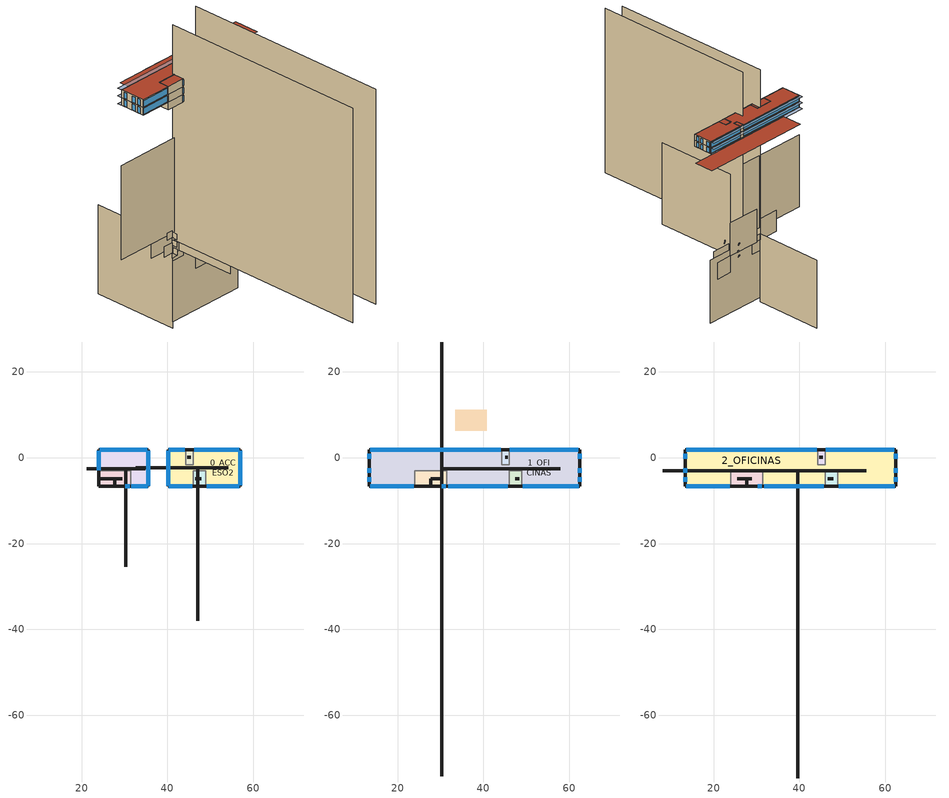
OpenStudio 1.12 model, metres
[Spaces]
0_ZC1
 floor ground: 31.43,-3.05 31.43,-6.65 24.06,-6.65 24.06,-3.05 z-2.7
 wall outside: 24.06,-3.05 24.06,-6.65 31.43,-6.65 z-2.7:-0.1; 27.74,-4.85 29.44,-4.85 z-54.4:-52.7; 24.29,-4.85 27.74,-4.85 z-52.7:-49.24; 27.74,-6.84 27.74,-4.85 z-52.7:-50.71
 wall to 0_ACCESO: 31.43,-6.65 31.43,-3.05 24.06,-3.05 z-2.7:-0.1
 window: 30.18,-6.65 31.28,-6.65 z-2.5:-0.5
0_ACCESO
 floor ground: 35.51,1.85 35.51,-6.65 31.43,-6.65 31.43,-3.05 24.06,-3.05 24.06,1.85 z-2.7
 wall outside: 31.43,-6.65 35.51,-6.65 35.51,1.85 24.06,1.85 24.06,-3.05 z-2.7:-0.1; 30.33,-2.62 34.82,-2.62 z-57.18:-52.7; 21.22,-2.62 30.33,-2.62 z-52.7:-43.58; 30.33,-25.41 30.33,-2.62 z-52.7:-29.9
 window: 24.06,1.66 24.06,-2.91 z-2.5:-0.46; 35.3,1.85 24.21,1.85 / 35.51,-6.49 35.51,1.65 / 31.6,-6.65 35.38,-6.65 z-2.5:-0.5
0_ACCESO2
 floor ground: 56.97,1.85 56.97,-6.65 48.92,-6.65 48.92,-3.05 46,-3.05 46,-6.65 40.17,-6.65 40.17,1.85 44.3,1.85 44.3,-1.6 46,-1.6 46,1.85 z-2.7
 wall outside: 48.92,-6.65 56.97,-6.65 56.97,1.85 46,1.85 / 44.3,1.85 40.17,1.85 40.17,-6.65 46,-6.65 z-2.7:-0.1; 47.06,-2.38 54.18,-2.38 z-59.82:-52.7; 32.57,-2.38 47.06,-2.38 z-52.7:-38.21; 47.06,-37.96 47.06,-2.38 z-52.7:-17.11
 wall to 0_ZC2: 46,-6.65 46,-3.05 48.92,-3.05 48.92,-6.65 z-2.7:-0.1
 wall to 0_ZC3: 46,1.85 46,-1.6 44.3,-1.6 44.3,1.85 z-2.7:-0.1
 window: 56.97,-6.42 56.97,1.68 / 56.71,1.85 46.22,1.85 / 44.08,1.85 40.34,1.85 / 40.17,1.66 40.17,-6.51 / 40.37,-6.65 45.82,-6.65 / 49.14,-6.65 56.78,-6.65 z-2.5:-0.5
0_ZC2
 floor ground: 48.92,-3.05 48.92,-6.65 46,-6.65 46,-3.05 z-2.7
 wall outside: 46,-6.65 48.92,-6.65 z-2.7:-0.1; 47.46,-4.85 47.91,-4.85 z-53.15:-52.7; 46.54,-4.85 47.46,-4.85 z-52.7:-51.78
0_ZC3
 floor ground: 46,1.85 46,-1.6 44.3,-1.6 44.3,1.85 z-2.7
 wall outside: 46,1.85 44.3,1.85 z-2.7:-0.1; 45.15,0.12 45.41,0.12 z-52.96:-52.7; 44.61,0.12 45.15,0.12 z-52.7:-52.16

 floor outside: 40.8,11.2 40.8,6.3 33.43,6.3 33.43,11.2 z0
 roof outside: 71.79,2.7 71.79,11.2 22.79,11.2 22.79,2.7 z0
1_OFICINAS
 floor outside: 24.06,1.85 24.06,-6.65 13.42,-6.65 13.42,1.85 z-0.1; 62.42,1.85 62.42,-6.65 56.97,-6.65 56.97,1.85 z-0.1; 40.17,1.85 40.17,-6.65 35.51,-6.65 35.51,1.85 z-0.1
 floor to 0_ACCESO: 35.51,1.85 35.51,-6.65 31.43,-6.65 31.43,-3.05 24.06,-3.05 24.06,1.85 z-0.1
 floor to 0_ACCESO2: 56.97,1.85 56.97,-6.65 48.92,-6.65 48.92,-3.05 46,-3.05 46,-6.65 40.17,-6.65 40.17,1.85 44.3,1.85 44.3,-1.6 46,-1.6 46,1.85 z-0.1
 wall outside: 48.92,-6.65 62.42,-6.65 62.42,1.85 46,1.85 / 31.43,-6.65 46,-6.65 / 44.3,1.85 13.42,1.85 13.42,-6.65 24.06,-6.65 z-0.1:2.5; 30.33,-2.62 57.91,-2.62 z-77.67:-50.1; 30.33,-2.62 30.33,26.98 z-79.7:-50.1; 30.33,-74.28 30.33,-2.62 z-50.1:21.57
 wall to 1_ZC2: 46,-6.65 46,-3.05 48.92,-3.05 48.92,-6.65 z-0.1:2.5
 wall to 1_ZC1: 24.06,-6.65 24.06,-3.05 31.43,-3.05 31.43,-6.65 z-0.1:2.5
 wall to 1_ZC3: 46,1.85 46,-1.6 44.3,-1.6 44.3,1.85 z-0.1:2.5
 window: 13.42,0.9 13.42,-0.2 / 13.42,-2.4 13.42,-3.5 / 13.42,-4.5 13.42,-5.6 / 62.42,-5.6 62.42,-4.5 / 62.42,-3.5 62.42,-2.4 / 62.42,-0.2 62.42,0.9 / 13.66,-6.65 23.77,-6.65 / 31.76,-6.65 45.72,-6.65 / 49.22,-6.65 62.19,-6.65 / 62.12,1.85 46.18,1.85 / 44.05,1.85 13.65,1.85 z0.1:2.1
1_ZC1
 floor to 0_ZC1: 31.43,-3.05 31.43,-6.65 24.06,-6.65 24.06,-3.05 z-0.1
 wall outside: 24.06,-6.65 31.43,-6.65 z-0.1:2.5; 27.74,-4.85 30.59,-4.85 z-52.94:-50.1; 27.74,-6.7 27.74,-4.85 z-50.1:-48.25
 window: 30.33,-6.65 31.21,-6.65 z0.1:2.1
1_ZC2
 floor to 0_ZC2: 48.92,-3.05 48.92,-6.65 46,-6.65 46,-3.05 z-0.1
 wall outside: 46,-6.65 48.92,-6.65 z-0.1:2.5; 47.46,-4.85 48.36,-4.85 z-51:-50.1
1_ZC3
 floor to 0_ZC3: 46,1.85 46,-1.6 44.3,-1.6 44.3,1.85 z-0.1
 wall outside: 46,1.85 44.3,1.85 z-0.1:2.5; 45.15,0.12 45.67,0.12 z-50.62:-50.1
2_ZC1
 floor to 1_ZC1: 31.43,-3.05 31.43,-6.65 24.06,-6.65 24.06,-3.05 z2.5
 wall outside: 24.06,-6.65 31.43,-6.65 z2.5:5.1; 27.74,-4.85 28.89,-4.85 z-48.64:-47.5; 25.5,-4.85 27.74,-4.85 z-47.5:-45.25; 27.74,-6.7 27.74,-4.85 z-47.5:-45.65
 wall to 2_OFICINAS: 31.43,-6.65 31.43,-3.05 24.06,-3.05 24.06,-6.65 z2.5:5.1
 window: 30.33,-6.65 31.21,-6.65 z2.7:4.7
 roof outside: 31.43,-6.65 31.43,-3.05 24.06,-3.05 24.06,-6.65 z5.1
2_ZC3
 floor to 1_ZC3: 46,1.85 46,-1.6 44.3,-1.6 44.3,1.85 z2.5
 wall outside: 46,1.85 44.3,1.85 z2.5:5.1; 45.15,0.12 45.41,0.12 z-47.76:-47.5; 44.63,0.12 45.15,0.12 z-47.5:-46.98
 wall to 2_OFICINAS: 44.3,1.85 44.3,-1.6 46,-1.6 46,1.85 z2.5:5.1
 roof outside: 46,-1.6 46,1.85 44.3,1.85 44.3,-1.6 z5.1
2_OFICINAS
 floor to 1_OFICINAS: 62.42,1.85 62.42,-6.65 48.92,-6.65 48.92,-3.05 46,-3.05 46,-6.65 31.43,-6.65 31.43,-3.05 24.06,-3.05 24.06,-6.65 13.42,-6.65 13.42,1.85 44.3,1.85 44.3,-1.6 46,-1.6 46,1.85 z2.5
 wall outside: 48.92,-6.65 62.42,-6.65 62.42,1.85 46,1.85 / 31.43,-6.65 46,-6.65 / 44.3,1.85 13.42,1.85 13.42,-6.65 24.06,-6.65 z2.5:5.1; 39.57,-3 55.53,-3 z-63.46:-47.5; 8.15,-3 39.57,-3 z-47.5:-16.08; 39.57,-74.66 39.57,-3 z-47.5:24.17
 wall to 2_ZC2: 46,-6.65 46,-3.05 48.92,-3.05 48.92,-6.65 z2.5:5.1
 window: 13.42,0.9 13.42,-0.2 / 13.42,-2.4 13.42,-3.5 / 13.42,-4.5 13.42,-5.6 / 62.42,-5.6 62.42,-4.5 / 62.42,-3.5 62.42,-2.4 / 62.42,-0.2 62.42,0.9 / 13.66,-6.65 23.77,-6.65 / 31.76,-6.65 45.72,-6.65 / 49.22,-6.65 62.19,-6.65 / 62.12,1.85 46.18,1.85 / 44.05,1.85 13.65,1.85 z2.7:4.7
 roof outside: 62.42,-6.65 62.42,1.85 46,1.85 46,-1.6 44.3,-1.6 44.3,1.85 13.42,1.85 13.42,-6.65 24.06,-6.65 24.06,-3.05 31.43,-3.05 31.43,-6.65 46,-6.65 46,-3.05 48.92,-3.05 48.92,-6.65 z5.1
2_ZC2
 floor to 1_ZC2: 48.92,-3.05 48.92,-6.65 46,-6.65 46,-3.05 z2.5
 wall outside: 46,-6.65 48.92,-6.65 z2.5:5.1; 47.46,-4.85 47.91,-4.85 z-47.95:-47.5; 46.57,-4.85 47.46,-4.85 z-47.5:-46.6
 roof outside: 48.92,-6.65 48.92,-3.05 46,-3.05 46,-6.65 z5.1
shading: 62.42,3.35 62.42,1.85 13.42,1.85 13.42,3.35 z2.5; 62.42,3.35 62.42,1.85 13.42,1.85 13.42,3.35 z5.1; 62.42,3.35 62.42,1.85 13.42,1.85 13.42,3.35 z-0.1
[Site]
D3_peninsula: Latitude {deg}=40.68; Longitude {deg}=-4.13; Time Zone {hr}=1; Elevation {m}=667; Terrain=City
[Building]
CTE_Ter_1_OFICINAS: North Axis {deg}=0; Space Type=CTE_AT08M; Default Construction Set=CTE_EdificioReferencia_zonaD; Default Schedule Set=CTE_T08; Standards Number of Stories=3; Standards Number of Above Ground Stories=3; Nominal Floor to Ceiling Height {m}=2.6
[ClimateZones]
Climate Zone Institution Name 1=ASHRAE; Climate Zone Document Name 1=ANSI/ASHRAE Standard 169; Climate Zone Document Year 1=2006; Climate Zone Institution Name 2=CEC; Climate Zone Document Name 2=California Climate Zone Descriptions; Climate Zone Document Year 2=1995
[SizingPeriod:DesignDay] Barometric Pressure {Pa}=100965; Wind Speed {m/s}=2.8; Wind Direction {deg}=0; Rain Indicator=0; Snow Indicator=0; Day of Month=15; Humidity Indicating Type=DewPoint; Dry-Bulb Temperature Range Modifier Type=DefaultMultipliers; Solar Model Indicator=ASHRAEClearSky
Name | Maximum Dry-Bulb Temperature {C} | Daily Dry-Bulb Temperature Range {deltaC} | Humidity Indicating Conditions at Maximum Dry-Bulb | Sky Clearness | Month | Day Type | Daylight Saving Time Indicator
Winter 0.4% Dry Bulb Temperature | 6.7 | 9.8 | -4.9 | 0 | 1 | WinterDesignDay | 0
Summer 99.6% Dry Bulb Temperature | 34.1 | 12.6 | 10.7 | 1 | 7 | SummerDesignDay | 1
[Material] Thermal Absorptance=0.6; Solar Absorptance=0.6; Visible Absorptance=0.6
Name | Roughness | Thickness {m} | Conductivity {W/m-K} | Density {kg/m3} | Specific Heat {J/kg-K}
FU entrevigado cerámico [h 250 mm] | Rough | 0.25 | 0.893 | 1220 | 1000
Hormigón con otros áridos ligeros [d 1600] | Rough | 0.02 | 0.59 | 1600 | 1000
Losa maciza de hormigón [d 2500 / h 200 mm] | Rough | 0.2 | 2.5 | 2500 | 1000
Mortero de cemento o cal para albañilería y para revoco o enlucido [1800 < d < 2000] | Rough | 0.02 | 1.3 | 1900 | 1000
Plaqueta o baldosa cerámica | Rough | 0.02 | 1 | 2000 | 800
0_Mobiliario_Terciario | MediumRough | 0.1 | 1000 | 300 | 1200
CTE_Ref_FU entrevigado cerámico [h 250 mm] | Rough | 0.25 | 1.67 | 1660 | 1000
CTE_Ref_Mortero de cemento o cal para albañilería y para revoco o enlucido [1800 < d < 2000] | Rough | 0.015 | 1.3 | 1900 | 1000
CTE_Ref_Plaqueta o baldosa cerámica | Rough | 0.015 | 1 | 2000 | 800
CTE_Ref_Enlucido de yeso [1000 < d < 1300] | Rough | 0.015 | 0.57 | 1100 | 1000
CTE_Ref_Fábrica de ladrillo cerámico perforado de medio pie [80 mm < G <= 100 mm] | Rough | 0.115 | 0.5 | 900 | 1000
CTE_Ref_Fábrica de tabique cerámico de LH sencillo [40 mm < e < 60 mm] | Rough | 0.04 | 0.4 | 920 | 1000
[WindowMaterial:SimpleGlazingSystem]
CTE_Ref_Vidrio_zona D_1.31: U-Factor {W/m2-K}=1.31; Solar Heat Gain Coefficient=0.75
[WindowMaterial:Shade]
CTE_Sombra estacional_Persiana: Solar Transmittance=0.7; Solar Reflectance=0.1; Visible Transmittance=0.7; Visible Reflectance=0.1; Thermal Hemispherical Emissivity=0.15; Thermal Transmittance=0.7; Thickness {m}=0.000999998; Conductivity {W/m-K}=0.1; Shade to Glass Distance {m}=0.05; Airflow Permeability=0.7
[Material:NoMass] Roughness=Smooth; Thermal Absorptance=0.6; Solar Absorptance=0.6; Visible Absorptance=0.6
Name | Thermal Resistance {m2-K/W}
Material Aislamiento Referencia Zona D_Cubiertas | 2.224
Material Aislamiento Referencia Zona D_Muros | 0.977
Material Aislamiento Referencia Zona D_Suelos | 1.764
[Construction]
CTE_Ref_Huecos_zona D: CTE_Ref_Vidrio_zona D_1.31
CTE_Ref_Huecos_zona D_con_persiana: CTE_Sombra estacional_Persiana, CTE_Ref_Vidrio_zona D_1.31
CTE_Ref_Cubierta_zona D: Plaqueta o baldosa cerámica, Mortero de cemento o cal para albañilería y para revoco o enlucido [1800 < d < 2000], Material Aislamiento Referencia Zona D_Cubiertas, Hormigón con otros áridos ligeros [d 1600], FU entrevigado cerámico [h 250 mm]
CTE_Ref_Forjado interior_Suelo: CTE_Ref_FU entrevigado cerámico [h 250 mm], CTE_Ref_Mortero de cemento o cal para albañilería y para revoco o enlucido [1800 < d < 2000], CTE_Ref_Plaqueta o baldosa cerámica
CTE_Ref_Forjado interior_Techo: CTE_Ref_Plaqueta o baldosa cerámica, CTE_Ref_Mortero de cemento o cal para albañilería y para revoco o enlucido [1800 < d < 2000], CTE_Ref_FU entrevigado cerámico [h 250 mm]
CTE_Ref_Muro Exterior_zona D: CTE_Ref_Mortero de cemento o cal para albañilería y para revoco o enlucido [1800 < d < 2000], CTE_Ref_Fábrica de ladrillo cerámico perforado de medio pie [80 mm < G <= 100 mm], Material Aislamiento Referencia Zona D_Muros, CTE_Ref_Fábrica de tabique cerámico de LH sencillo [40 mm < e < 60 mm], CTE_Ref_Enlucido de yeso [1000 < d < 1300]
CTE_Ref_Partición interior: CTE_Ref_Enlucido de yeso [1000 < d < 1300], CTE_Ref_Fábrica de tabique cerámico de LH sencillo [40 mm < e < 60 mm], CTE_Ref_Enlucido de yeso [1000 < d < 1300]
CTE_Ref_Suelo_zona D: Losa maciza de hormigón [d 2500 / h 200 mm], Material Aislamiento Referencia Zona D_Suelos, CTE_Ref_Mortero de cemento o cal para albañilería y para revoco o enlucido [1800 < d < 2000], CTE_Ref_Plaqueta o baldosa cerámica
CTE_Terc_Mobiliario: 0_Mobiliario_Terciario
[DefaultConstructionSet]
CTE_EdificioReferencia_zonaD: Default Exterior Surface Constructions=Default Surface Constructions 10; Default Interior Surface Constructions=Default Surface Constructions 11; Default Ground Contact Surface Constructions=Default Surface Constructions 12; Default Exterior SubSurface Constructions=Default Sub Surface Constructions 7; Default Interior SubSurface Constructions=Default Sub Surface Constructions 8; Interior Partition Construction=CTE_Ref_Partición interior
[DefaultSurfaceConstructions]
Name | Floor Construction | Wall Construction | Roof Ceiling Construction
Default Surface Constructions 10 | CTE_Ref_Suelo_zona D | CTE_Ref_Muro Exterior_zona D | CTE_Ref_Cubierta_zona D
Default Surface Constructions 11 | CTE_Ref_Forjado interior_Suelo | CTE_Ref_Partición interior | CTE_Ref_Forjado interior_Techo
Default Surface Constructions 12 | CTE_Ref_Suelo_zona D
[DefaultSubSurfaceConstructions]
Name | Fixed Window Construction | Operable Window Construction | Door Construction | Glass Door Construction | Overhead Door Construction | Skylight Construction
Default Sub Surface Constructions 7 | CTE_Ref_Huecos_zona D | CTE_Ref_Huecos_zona D | CTE_Ref_Huecos_zona D | CTE_Ref_Huecos_zona D | CTE_Ref_Huecos_zona D | CTE_Ref_Huecos_zona D
Default Sub Surface Constructions 8
[People:Definition]
CTET_QOCUM: Number of People Calculation Method=Area/Person; Space Floor Area per Person {m2/person}=8.68; Fraction Radiant=0.3
[ElectricEquipment:Definition]
CTET_QEQUM: Design Level Calculation Method=Watts/Area; Watts per Space Floor Area {W/m2}=4.5; Fraction Latent=0; Fraction Radiant=0.7; Fraction Lost=0
[InternalMass:Definition]
CTET_QMOB: Construction=CTE_Terc_Mobiliario; Design Level Calculation Method=SurfaceArea/Area; Surface Area per Space Floor Area=1
[WaterUse:Equipment:Definition]
CTER24B_QACS: Peak Flow Rate {m3/s}=1.278e-06; Target Temperature Schedule=CTER24B_ACS_TemperaturaConsumo
[DefaultScheduleSet]
CTE_T08: Number of People Schedule=CTET08_HFUN; People Activity Level Schedule=CTET_HACT; Lighting Schedule=CTET08_HFUN; Electric Equipment Schedule=CTET08_HFUN; Infiltration Schedule=CTET08_HFUN
[Lights:Definition]
usr_QILU: Design Level Calculation Method=Watts/Area; Watts per Space Floor Area {W/m2}=15; Fraction Radiant=0.8
[SpaceType]
CTE_AT08M: Default Schedule Set=CTE_T08
[People]
People 4: People Definition=CTET_QOCUM; Space or SpaceType=CTE_AT08M
[Lights]
Lights 4: Lights Definition=usr_QILU; Space or SpaceType=CTE_AT08M
[ElectricEquipment]
Electric Equipment 4: Electric Equipment Definition=CTET_QEQUM; Space or SpaceType=CTE_AT08M
[InternalMass]
Internal Mass 4: Internal Mass Definition=CTET_QMOB; Space or SpaceType=CTE_AT08M
[ThermostatSetpoint:DualSetpoint] Heating Setpoint Temperature Schedule=CTET08_TCAL; Cooling Setpoint Temperature Schedule=CTET08_TREF
Thermostat Setpoint Dual Setpoint 43; Thermostat Setpoint Dual Setpoint 44; Thermostat Setpoint Dual Setpoint 45; Thermostat Setpoint Dual Setpoint 46
[ShadingControl]
Shading Control 117: Shading Type=ExteriorShade; Construction with Shading=CTE_Ref_Huecos_zona D_con_persiana; Shading Device Material=CTE_Sombra estacional_Persiana; Shading Control Type=OnIfScheduleAllows; Schedule=CTER24B_SombraEstacional; Shading Control Is Scheduled=Yes
[WaterUse:Equipment]
Water Fixture: Water Use Equipment Definition=CTER24B_QACS; Flow Rate Fraction Schedule=CTER24B_ACS_Demanda
[BuildingStory] Nominal Floor to Floor Height {m}=2.6; Default Construction Set=CTE_EdificioReferencia_zonaD; Default Schedule Set=CTE_T08
Name | Nominal Z Coordinate {m}
PLANTA 0 | 0
PLANTA 1 | 2.6
PLANTA 2 | 5.2
[Space] Default Construction Set=CTE_EdificioReferencia_zonaD; Default Schedule Set=CTE_T08
Name | Space Type | Building Story | Thermal Zone
1_OFICINAS | CTE_AT08M | PLANTA 1 | Thermal Zone: 1_OFICINAS
1_ZC1 | CTE_AT08M | PLANTA 1 | Thermal Zone: 1_ZC1
1_ZC2 | CTE_AT08M | PLANTA 1 | Thermal Zone: 1_ZC2
1_ZC3 | CTE_AT08M | PLANTA 1 | Thermal Zone: 1_ZC3
2_ZC1 | CTE_AT08M | PLANTA 2 | Thermal Zone: 2_ZC1
2_ZC3 | CTE_AT08M | PLANTA 2 | Thermal Zone: 2_ZC3
2_OFICINAS | CTE_AT08M | PLANTA 2 | Thermal Zone: 2_OFICINAS
2_ZC2 | CTE_AT08M | PLANTA 2 | Thermal Zone: 2_ZC2
0_ZC1 |  | PLANTA 0 | Thermal Zone: 0_ZC1
0_ACCESO |  | PLANTA 0 | Thermal Zone: 0_ACCESO
0_ACCESO2 |  | PLANTA 0 | Thermal Zone: 0_ACCESO2
0_ZC2 |  | PLANTA 0 | Thermal Zone: 0_ZC2
0_ZC3 |  | PLANTA 0 | Thermal Zone: 0_ZC3
[Sizing:Zone] Zone Cooling Design Supply Air Temperature Input Method=SupplyAirTemperature; Zone Cooling Design Supply Air Temperature {C}=14; Zone Cooling Design Supply Air Temperature Difference {deltaC}=11.11; Zone Heating Design Supply Air Temperature Input Method=SupplyAirTemperature; Zone Heating Design Supply Air Temperature {C}=40; Zone Heating Design Supply Air Temperature Difference {deltaC}=11.11; Zone Cooling Design Supply Air Humidity Ratio {kg-H2O/kg-air}=0.0085; Zone Heating Design Supply Air Humidity Ratio {kg-H2O/kg-air}=0.008; Cooling Design Air Flow Method=DesignDay; Heating Design Air Flow Method=DesignDay; Account for Dedicated Outdoor Air System=No; Dedicated Outdoor Air System Control Strategy=NeutralSupplyAir; Dedicated Outdoor Air Low Setpoint Temperature for Design {C}=autosize; Dedicated Outdoor Air High Setpoint Temperature for Design {C}=autosize
; Thermal Zone: 0_ZC2; Thermal Zone: 2_ZC2; Thermal Zone: 0_ACCESO2; ; Thermal Zone: 1_ZC1; Thermal Zone: 2_ZC1; Thermal Zone: 1_ZC3; Thermal Zone: 2_ZC3; Thermal Zone: 2_OFICINAS; Thermal Zone: 1_OFICINAS; Thermal Zone: 0_ZC1; Thermal Zone: 1_ZC2; Thermal Zone: 0_ZC3; Thermal Zone: 0_ACCESO
[ThermalZone]
Name | Use Ideal Air Loads | Thermostat
Thermal Zone: 0_ZC2; Thermal Zone: 2_ZC2; Thermal Zone: 1_ZC1; Thermal Zone: 2_ZC1; Thermal Zone: 1_ZC3; Thermal Zone: 2_ZC3; Thermal Zone: 0_ZC1; Thermal Zone: 1_ZC2; Thermal Zone: 0_ZC3 | No
Thermal Zone: 0_ACCESO2 | Yes | Thermostat Setpoint Dual Setpoint 44
Thermal Zone: 2_OFICINAS | Yes | Thermostat Setpoint Dual Setpoint 45
Thermal Zone: 1_OFICINAS | Yes | Thermostat Setpoint Dual Setpoint 46
Thermal Zone: 0_ACCESO | Yes | Thermostat Setpoint Dual Setpoint 43
[Schedule:Ruleset]
Name | Default Day Schedule
CTER24B_SombraEstacional | Schedule Day 23
CTET08_TCAL | Schedule Day 57
CTET08_TREF | Schedule Day 59
CTER24B_ACS_Demanda | Schedule Day 32
CTER24B_ACS_TemperaturaConsumo | Schedule Day 76
CTET08_HFUN | Schedule Day 43
CTET_HACT | Schedule Day 74
[Schedule:Day]
Schedule Day 23: 24, 0, 0.3
Schedule Day 24; Schedule Day 26; Schedule Day 31: 24, 0, 0
Schedule Day 25: 24, 0, 1
Schedule Day 57; Schedule Day 27; Schedule Day 59: 24, 0, -55
Schedule Day 58: 6, 0, -55, 14, 0, 20, 24, 0, -55
Schedule Day 60: 24, 0, 99
Schedule Day 61: 6, 0, 99, 14, 0, 25, 24, 0, 99
Schedule Day 32: 1, 0, 0.12, 2, 0, 0.05, 3, 0, 0.04, 5, 0, 0.02, 6, 0, 0.06, 7, 0, 0.27, 8, 0, 1, 9, 0, 0.7, 10, 0, 0.75, 11, 0, 0.62, 12, 0, 0.56, 14, 0, 0.48, 15, 0, 0.41, 16, 0, 0.33, 17, 0, 0.39, 18, 0, 0.38, 19, 0, 0.52, 20, 0, 0.7, 21, 0, 0.57, 22, 0, 0.63, 23, 0, 0.48, 24, 0, 0.52
Schedule Day 76: 24, 0, 60
Schedule Day 43; Schedule Day 44: 6, 0, 0, 14, 0, 1, 24, 0, 0
Schedule Day 74: 24, 0, 85
[Schedule:Rule]
Name | Schedule Ruleset | Rule Order | Day Schedule | Apply Sunday | Apply Monday | Apply Tuesday | Apply Wednesday | Apply Thursday | Apply Friday | Apply Saturday | Date Specification Type | Start Month | Start Day | End Month | End Day
Schedule Rule 13 | CTER24B_SombraEstacional | 2 | Schedule Day 24 | Yes | Yes | Yes | Yes | Yes | Yes | Yes | DateRange | 10 | 1 | 12 | 31
Schedule Rule 14 | CTER24B_SombraEstacional | 1 | Schedule Day 25 | Yes | Yes | Yes | Yes | Yes | Yes | Yes | DateRange | 6 | 1 | 9 | 30
Schedule Rule 15 | CTER24B_SombraEstacional | 0 | Schedule Day 26 | Yes | Yes | Yes | Yes | Yes | Yes | Yes | DateRange | 1 | 1 | 5 | 31
Schedule Rule 32 | CTET08_TCAL | 1 | Schedule Day 58 | No | Yes | Yes | Yes | Yes | Yes | Yes | DateRange | 1 | 1 | 12 | 31
Schedule Rule 16 | CTET08_TCAL | 0 | Schedule Day 27 | Yes
Schedule Rule 33 | CTET08_TREF | 0 | Schedule Day 60 | Yes
Schedule Rule 34 | CTET08_TREF | 1 | Schedule Day 61 | No | Yes | Yes | Yes | Yes | Yes | Yes | DateRange | 1 | 1 | 12 | 31
Schedule Rule 17 | CTET08_HFUN | 0 | Schedule Day 31 | Yes
Schedule Rule 25 | CTET08_HFUN | 1 | Schedule Day 44 | No | Yes | Yes | Yes | Yes | Yes | Yes
